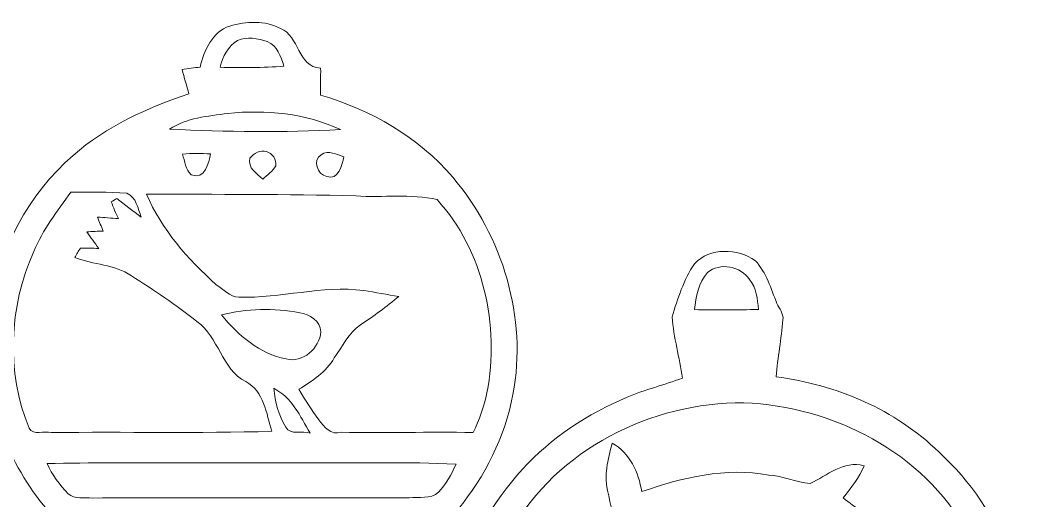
# Model space of a CAD drawing. Header units: centimetres. Extents: x -12.9 to 12.7, y -16.1 to 16.1.
# Drawn here: x -3.7 to 12.69, y 8.37 to 16.14 of the extents above; entities that cross this region are included whole.
import ezdxf

# ---------------------------------------------------------------- set-up
doc = ezdxf.new("R2010")
doc.units = ezdxf.units.CM
doc.header["$MEASUREMENT"] = 0
doc.layers.add('Layer 1', color=7, linetype='Continuous')

msp = doc.modelspace()

# ---------------------------------------------------------------- linework, layer by layer
at = {"layer": 'Layer 1', "color": 251, "lineweight": 9}
for points, knots in [([(-0.31919, 16.04442), (-0.0539, 16.1245), (0.2509, 16.13826), (0.50137, 16.00455), (0.50137, 16.00455), (0.81393, 15.88637), (0.76983, 15.38331), (1.15118, 15.36461), (1.15118, 15.36461), (1.15189, 15.21962), (1.14907, 15.07428), (1.14766, 14.92893), (1.14766, 14.92893), (1.96116, 14.68975), (2.73092, 14.25195), (3.28549, 13.60249), (3.28549, 13.60249), (4.09194, 12.64611), (4.49763, 11.32425), (4.25916, 10.086), (4.25916, 10.086), (3.99598, 8.71475), (2.99515, 7.51707), (1.69623, 7.00696), (1.69623, 7.00696), (0.46256, 6.49896), (-1.00852, 6.59562), (-2.15858, 7.27612), (-2.15858, 7.27612), (-2.99501, 7.78024), (-3.67411, 8.56165), (-4.00078, 9.48663), (-4.00078, 9.48663), (-4.2188, 10.12303), (-4.32252, 10.81484), (-4.18987, 11.48053), (-4.18987, 11.48053), (-4.05335, 12.42809), (-3.57463, 13.32485), (-2.84967, 13.95174), (-2.84967, 13.95174), (-2.31239, 14.42658), (-1.65234, 14.72467), (-0.97783, 14.94763), (-0.97783, 14.94763), (-1.01311, 15.07957), (-1.05509, 15.20904), (-1.08931, 15.34098), (-1.08931, 15.34098), (-0.99265, 15.35509), (-0.89352, 15.36849), (-0.7958, 15.3819), (-0.7958, 15.3819), (-0.73441, 15.64966), (-0.60001, 15.95058), (-0.31919, 16.04442), (-0.31919, 16.04442), (-0.31919, 16.04442), (-0.31919, 16.04442), (-0.31919, 16.04442)], [0, 0, 0, 0, 0.0625, 0.0625, 0.0625, 0.0625, 0.125, 0.125, 0.125, 0.125, 0.1875, 0.1875, 0.1875, 0.1875, 0.25, 0.25, 0.25, 0.25, 0.3125, 0.3125, 0.3125, 0.3125, 0.375, 0.375, 0.375, 0.375, 0.4375, 0.4375, 0.4375, 0.4375, 0.5, 0.5, 0.5, 0.5, 0.5625, 0.5625, 0.5625, 0.5625, 0.625, 0.625, 0.625, 0.625, 0.6875, 0.6875, 0.6875, 0.6875, 0.75, 0.75, 0.75, 0.75, 0.8125, 0.8125, 0.8125, 0.8125, 0.875, 0.875, 0.875, 0.875, 1, 1, 1, 1]), ([(-0.19396, 15.81052), (-0.34565, 15.71774), (-0.43737, 15.55053), (-0.47124, 15.37908), (-0.47124, 15.37908), (-0.12834, 15.36673), (0.21597, 15.36885), (0.55852, 15.39672), (0.55852, 15.39672), (0.50419, 15.54559), (0.45551, 15.73291), (0.28864, 15.79253), (0.28864, 15.79253), (0.1373, 15.84122), (-0.04297, 15.88108), (-0.19396, 15.81052), (-0.19396, 15.81052), (-0.19396, 15.81052), (-0.19396, 15.81052), (-0.19396, 15.81052)], [0, 0, 0, 0, 0.16666667, 0.16666667, 0.16666667, 0.16666667, 0.33333333, 0.33333333, 0.33333333, 0.33333333, 0.5, 0.5, 0.5, 0.5, 0.66666667, 0.66666667, 0.66666667, 0.66666667, 1, 1, 1, 1]), ([(-0.34989, 14.6326), (-0.67127, 14.58603), (-1.01522, 14.56204), (-1.29321, 14.37648), (-1.29321, 14.37648), (-0.37176, 14.33732), (0.55217, 14.31898), (1.47362, 14.36907), (1.47362, 14.36907), (0.90988, 14.63542), (0.26395, 14.69363), (-0.34989, 14.6326), (-0.34989, 14.6326), (-0.34989, 14.6326), (-0.34989, 14.6326), (-0.34989, 14.6326)], [0, 0, 0, 0, 0.2, 0.2, 0.2, 0.2, 0.4, 0.4, 0.4, 0.4, 0.6, 0.6, 0.6, 0.6, 1, 1, 1, 1]), ([(-1.08119, 13.97361), (-1.04556, 13.86002), (-1.0378, 13.72208), (-0.93973, 13.64059), (-0.93973, 13.64059), (-0.71431, 13.54887), (-0.65857, 13.83779), (-0.62929, 13.97608), (-0.62929, 13.97608), (-0.77992, 13.98878), (-0.93126, 13.98878), (-1.08119, 13.97361), (-1.08119, 13.97361), (-1.08119, 13.97361), (-1.08119, 13.97361), (-1.08119, 13.97361)], [0, 0, 0, 0, 0.2, 0.2, 0.2, 0.2, 0.4, 0.4, 0.4, 0.4, 0.6, 0.6, 0.6, 0.6, 1, 1, 1, 1]), ([(0.00748, 13.91011), (-0.03203, 13.74536), (0.11896, 13.66211), (0.21526, 13.56862), (0.21526, 13.56862), (0.29005, 13.63494), (0.37401, 13.69633), (0.42481, 13.78452), (0.42481, 13.78452), (0.44104, 13.88471), (0.37225, 13.98772), (0.27559, 14.01559), (0.27559, 14.01559), (0.17399, 14.04875), (0.07239, 13.98314), (0.00748, 13.91011), (0.00748, 13.91011), (0.00748, 13.91011), (0.00748, 13.91011), (0.00748, 13.91011)], [0, 0, 0, 0, 0.16666667, 0.16666667, 0.16666667, 0.16666667, 0.33333333, 0.33333333, 0.33333333, 0.33333333, 0.5, 0.5, 0.5, 0.5, 0.66666667, 0.66666667, 0.66666667, 0.66666667, 1, 1, 1, 1]), ([(1.16, 13.96444), (1.01713, 13.87871), (1.09403, 13.63988), (1.25031, 13.61201), (1.25031, 13.61201), (1.43693, 13.53793), (1.49973, 13.81133), (1.5283, 13.92846), (1.5283, 13.92846), (1.41224, 13.96409), (1.27607, 14.04381), (1.16, 13.96444), (1.16, 13.96444), (1.16, 13.96444), (1.16, 13.96444), (1.16, 13.96444)], [0, 0, 0, 0, 0.2, 0.2, 0.2, 0.2, 0.4, 0.4, 0.4, 0.4, 0.6, 0.6, 0.6, 0.6, 1, 1, 1, 1]), ([(-2.88777, 13.35872), (-3.10543, 13.0511), (-3.34215, 12.75018), (-3.48432, 12.3974), (-3.48432, 12.3974), (-3.89036, 11.50981), (-3.93481, 10.44724), (-3.56193, 9.54202), (-3.56193, 9.54202), (-3.49772, 9.41465), (-3.3044, 9.5085), (-3.20633, 9.46864), (-3.20633, 9.46864), (-2.01711, 9.48522), (-0.82719, 9.45559), (0.36202, 9.49015), (0.36202, 9.49015), (0.27136, 9.77485), (0.23749, 10.14349), (-0.06061, 10.29343), (-0.06061, 10.29343), (-0.45501, 10.49946), (-0.49347, 11.01522), (-0.84871, 11.26498), (-0.84871, 11.26498), (-1.18562, 11.53486), (-1.54474, 11.77581), (-1.90916, 12.00617), (-1.90916, 12.00617), (-2.18221, 12.19067), (-2.52264, 12.18326), (-2.8218, 12.30003), (-2.8218, 12.30003), (-2.79287, 12.35154), (-2.76641, 12.40516), (-2.72972, 12.45137), (-2.72972, 12.45137), (-2.63342, 12.45667), (-2.53358, 12.45102), (-2.43657, 12.44855), (-2.43657, 12.44855), (-2.50183, 12.53675), (-2.56709, 12.62494), (-2.62812, 12.71631), (-2.62812, 12.71631), (-2.53958, 12.72337), (-2.45138, 12.72654), (-2.36248, 12.72866), (-2.36248, 12.72866), (-2.39564, 12.80309), (-2.42845, 12.87753), (-2.45632, 12.95408), (-2.45632, 12.95408), (-2.34555, 12.94738), (-2.23054, 12.93856), (-2.11871, 12.9308), (-2.11871, 12.9308), (-2.16034, 13.02005), (-2.1995, 13.11036), (-2.23548, 13.20173), (-2.23548, 13.20173), (-2.2122, 13.21584), (-2.16599, 13.24336), (-2.14306, 13.25712), (-2.14306, 13.25712), (-2.01217, 13.15587), (-1.88447, 13.04969), (-1.749, 12.95408), (-1.749, 12.95408), (-1.80509, 13.08884), (-1.82802, 13.28111), (-1.98113, 13.34002), (-1.98113, 13.34002), (-2.2824, 13.37001), (-2.58579, 13.3566), (-2.88777, 13.35872), (-2.88777, 13.35872), (-2.88777, 13.35872), (-2.88777, 13.35872), (-2.88777, 13.35872)], [0, 0, 0, 0, 0.04761905, 0.04761905, 0.04761905, 0.04761905, 0.0952381, 0.0952381, 0.0952381, 0.0952381, 0.14285714, 0.14285714, 0.14285714, 0.14285714, 0.19047619, 0.19047619, 0.19047619, 0.19047619, 0.23809524, 0.23809524, 0.23809524, 0.23809524, 0.28571429, 0.28571429, 0.28571429, 0.28571429, 0.33333333, 0.33333333, 0.33333333, 0.33333333, 0.38095238, 0.38095238, 0.38095238, 0.38095238, 0.42857143, 0.42857143, 0.42857143, 0.42857143, 0.47619048, 0.47619048, 0.47619048, 0.47619048, 0.52380952, 0.52380952, 0.52380952, 0.52380952, 0.57142857, 0.57142857, 0.57142857, 0.57142857, 0.61904762, 0.61904762, 0.61904762, 0.61904762, 0.66666667, 0.66666667, 0.66666667, 0.66666667, 0.71428571, 0.71428571, 0.71428571, 0.71428571, 0.76190476, 0.76190476, 0.76190476, 0.76190476, 0.80952381, 0.80952381, 0.80952381, 0.80952381, 0.85714286, 0.85714286, 0.85714286, 0.85714286, 0.9047619, 0.9047619, 0.9047619, 0.9047619, 1, 1, 1, 1]), ([(-1.66645, 13.32838), (-1.41704, 12.75512), (-0.9997, 12.27322), (-0.5358, 11.86153), (-0.5358, 11.86153), (-0.42291, 11.78674), (-0.31919, 11.66397), (-0.17385, 11.65974), (-0.17385, 11.65974), (0.50384, 11.63646), (1.17094, 11.85483), (1.84898, 11.76804), (1.84898, 11.76804), (2.03807, 11.73771), (2.22504, 11.70031), (2.41483, 11.67244), (2.41483, 11.67244), (2.21657, 11.50805), (2.00879, 11.35459), (1.79536, 11.21066), (1.79536, 11.21066), (1.59745, 11.08718), (1.50749, 10.85894), (1.37132, 10.67972), (1.37132, 10.67972), (1.24255, 10.44936), (1.01572, 10.30753), (0.80017, 10.16961), (0.80017, 10.16961), (0.89895, 9.99921), (1.00619, 9.83341), (1.12155, 9.67324), (1.12155, 9.67324), (1.2101, 9.56354), (1.31311, 9.41996), (1.48385, 9.47569), (1.48385, 9.47569), (2.19364, 9.46228), (2.90414, 9.48169), (3.61463, 9.47146), (3.61463, 9.47146), (3.72188, 9.6729), (3.78679, 9.89338), (3.83935, 10.11457), (3.83935, 10.11457), (4.04502, 11.20184), (3.78714, 12.41116), (3.0322, 13.23948), (3.0322, 13.23948), (2.6078, 13.33544), (2.1559, 13.2677), (1.72127, 13.29734), (1.72127, 13.29734), (0.59238, 13.3312), (-0.53756, 13.31815), (-1.66645, 13.32838), (-1.66645, 13.32838), (-1.66645, 13.32838), (-1.66645, 13.32838), (-1.66645, 13.32838)], [0, 0, 0, 0, 0.0625, 0.0625, 0.0625, 0.0625, 0.125, 0.125, 0.125, 0.125, 0.1875, 0.1875, 0.1875, 0.1875, 0.25, 0.25, 0.25, 0.25, 0.3125, 0.3125, 0.3125, 0.3125, 0.375, 0.375, 0.375, 0.375, 0.4375, 0.4375, 0.4375, 0.4375, 0.5, 0.5, 0.5, 0.5, 0.5625, 0.5625, 0.5625, 0.5625, 0.625, 0.625, 0.625, 0.625, 0.6875, 0.6875, 0.6875, 0.6875, 0.75, 0.75, 0.75, 0.75, 0.8125, 0.8125, 0.8125, 0.8125, 0.875, 0.875, 0.875, 0.875, 1, 1, 1, 1]), ([(7.19215, 12.2002), (7.44439, 12.46937), (7.88959, 12.45032), (8.17887, 12.24994), (8.17887, 12.24994), (8.35632, 12.05556), (8.42934, 11.79732), (8.52741, 11.55955), (8.52741, 11.55955), (8.56269, 11.47347), (8.63678, 11.39481), (8.62443, 11.29567), (8.62443, 11.29567), (8.59868, 10.98699), (8.53976, 10.68255), (8.51401, 10.37387), (8.51401, 10.37387), (9.48697, 10.24193), (10.43947, 9.84576), (11.14749, 9.15255), (11.14749, 9.15255), (12.18043, 8.21838), (12.69407, 6.79458), (12.66126, 5.41875), (12.66126, 5.41875), (12.57095, 4.02704), (11.80049, 2.71541), (10.6596, 1.92308), (10.6596, 1.92308), (9.4591, 1.07606), (7.85326, 0.83088), (6.4559, 1.28455), (6.4559, 1.28455), (5.64028, 1.55442), (4.89133, 2.0342), (4.31878, 2.6759), (4.31878, 2.6759), (3.29149, 3.82349), (2.9059, 5.51012), (3.34158, 6.98896), (3.34158, 6.98896), (3.53773, 7.69452), (3.9286, 8.33198), (4.41156, 8.87702), (4.41156, 8.87702), (4.87934, 9.38644), (5.47024, 9.77309), (6.10559, 10.0419), (6.10559, 10.0419), (6.39452, 10.16961), (6.70567, 10.23452), (6.99883, 10.35164), (6.99883, 10.35164), (6.95403, 10.6829), (6.85666, 11.00746), (6.83302, 11.33977), (6.83302, 11.33977), (6.9191, 11.63787), (7.02282, 11.93773), (7.19215, 12.2002), (7.19215, 12.2002), (7.19215, 12.2002), (7.19215, 12.2002), (7.19215, 12.2002)], [0, 0, 0, 0, 0.05882353, 0.05882353, 0.05882353, 0.05882353, 0.11764706, 0.11764706, 0.11764706, 0.11764706, 0.17647059, 0.17647059, 0.17647059, 0.17647059, 0.23529412, 0.23529412, 0.23529412, 0.23529412, 0.29411765, 0.29411765, 0.29411765, 0.29411765, 0.35294118, 0.35294118, 0.35294118, 0.35294118, 0.41176471, 0.41176471, 0.41176471, 0.41176471, 0.47058824, 0.47058824, 0.47058824, 0.47058824, 0.52941176, 0.52941176, 0.52941176, 0.52941176, 0.58823529, 0.58823529, 0.58823529, 0.58823529, 0.64705882, 0.64705882, 0.64705882, 0.64705882, 0.70588235, 0.70588235, 0.70588235, 0.70588235, 0.76470588, 0.76470588, 0.76470588, 0.76470588, 0.82352941, 0.82352941, 0.82352941, 0.82352941, 0.88235294, 0.88235294, 0.88235294, 0.88235294, 1, 1, 1, 1]), ([(7.40417, 12.05732), (7.25565, 11.89434), (7.22425, 11.66891), (7.19356, 11.45936), (7.19356, 11.45936), (7.53823, 11.44878), (7.88324, 11.4516), (8.22826, 11.46219), (8.22826, 11.46219), (8.20815, 11.62905), (8.20251, 11.81073), (8.08256, 11.94302), (8.08256, 11.94302), (7.94498, 12.16104), (7.60349, 12.22736), (7.40417, 12.05732), (7.40417, 12.05732), (7.40417, 12.05732), (7.40417, 12.05732), (7.40417, 12.05732)], [0, 0, 0, 0, 0.16666667, 0.16666667, 0.16666667, 0.16666667, 0.33333333, 0.33333333, 0.33333333, 0.33333333, 0.5, 0.5, 0.5, 0.5, 0.66666667, 0.66666667, 0.66666667, 0.66666667, 1, 1, 1, 1]), ([(-0.45184, 11.37152), (-0.18302, 11.04556), (0.16517, 10.74464), (0.59097, 10.66103), (0.59097, 10.66103), (0.86085, 10.58836), (1.13425, 10.83389), (1.15471, 11.09777), (1.15471, 11.09777), (1.15224, 11.27874), (0.96986, 11.38034), (0.81181, 11.40821), (0.81181, 11.40821), (0.39624, 11.48194), (-0.04332, 11.483), (-0.45184, 11.37152), (-0.45184, 11.37152), (-0.45184, 11.37152), (-0.45184, 11.37152), (-0.45184, 11.37152)], [0, 0, 0, 0, 0.16666667, 0.16666667, 0.16666667, 0.16666667, 0.33333333, 0.33333333, 0.33333333, 0.33333333, 0.5, 0.5, 0.5, 0.5, 0.66666667, 0.66666667, 0.66666667, 0.66666667, 1, 1, 1, 1]), ([(-8.27751, 10.80531), (-7.99211, 11.2096), (-7.26962, 11.1588), (-7.04279, 10.71747), (-7.04279, 10.71747), (-6.92178, 10.45747), (-6.98246, 10.16254), (-7.00292, 9.89056), (-7.00292, 9.89056), (-7.02268, 9.76356), (-6.83218, 9.76779), (-6.75809, 9.73499), (-6.75809, 9.73499), (-5.7241, 9.54907), (-4.75855, 9.01708), (-4.04135, 8.25085), (-4.04135, 8.25085), (-2.99396, 7.24296), (-2.55157, 5.71261), (-2.7075, 4.2881), (-2.7075, 4.2881), (-2.91105, 2.42684), (-4.29853, 0.77655), (-6.07441, 0.20681), (-6.07441, 0.20681), (-7.58324, -0.31742), (-9.33161, -0.04578), (-10.61642, 0.89931), (-10.61642, 0.89931), (-11.75343, 1.72093), (-12.53659, 3.03821), (-12.64207, 4.44508), (-12.64207, 4.44508), (-12.81317, 6.21744), (-11.909, 8.03566), (-10.4037, 8.98216), (-10.4037, 8.98216), (-9.7493, 9.42595), (-8.98306, 9.67396), (-8.20695, 9.79884), (-8.20695, 9.79884), (-8.28562, 10.12657), (-8.42532, 10.47546), (-8.27751, 10.80531), (-8.27751, 10.80531), (-8.27751, 10.80531), (-8.27751, 10.80531), (-8.27751, 10.80531)], [0, 0, 0, 0, 0.07692308, 0.07692308, 0.07692308, 0.07692308, 0.15384615, 0.15384615, 0.15384615, 0.15384615, 0.23076923, 0.23076923, 0.23076923, 0.23076923, 0.30769231, 0.30769231, 0.30769231, 0.30769231, 0.38461538, 0.38461538, 0.38461538, 0.38461538, 0.46153846, 0.46153846, 0.46153846, 0.46153846, 0.53846154, 0.53846154, 0.53846154, 0.53846154, 0.61538462, 0.61538462, 0.61538462, 0.61538462, 0.69230769, 0.69230769, 0.69230769, 0.69230769, 0.76923077, 0.76923077, 0.76923077, 0.76923077, 0.84615385, 0.84615385, 0.84615385, 0.84615385, 1, 1, 1, 1]), ([(0.39165, 10.18548), (0.41846, 9.96817), (0.47068, 9.74698), (0.58603, 9.5586), (0.58603, 9.5586), (0.66223, 9.42066), (0.86508, 9.50462), (0.97938, 9.46264), (0.97938, 9.46264), (0.82416, 9.72934), (0.68164, 10.04613), (0.39165, 10.18548), (0.39165, 10.18548), (0.39165, 10.18548), (0.39165, 10.18548), (0.39165, 10.18548)], [0, 0, 0, 0, 0.2, 0.2, 0.2, 0.2, 0.4, 0.4, 0.4, 0.4, 0.6, 0.6, 0.6, 0.6, 1, 1, 1, 1]), ([(4.22423, 7.86985), (4.55655, 7.8508), (4.88957, 7.85115), (5.22294, 7.84868), (5.22294, 7.84868), (5.22788, 7.96087), (5.22577, 8.07622), (5.23388, 8.18769), (5.23388, 8.18769), (5.36617, 8.14818), (5.4967, 8.09951), (5.62405, 8.04518), (5.62405, 8.04518), (5.68332, 8.07834), (5.8015, 8.14431), (5.86041, 8.17712), (5.86041, 8.17712), (5.82725, 8.41524), (5.72989, 8.65055), (5.77786, 8.89432), (5.77786, 8.89432), (5.79444, 9.0319), (5.82619, 9.16666), (5.86429, 9.29965), (5.86429, 9.29965), (6.14863, 9.14232), (6.29186, 8.82482), (6.34196, 8.51507), (6.34196, 8.51507), (6.99742, 8.74367), (7.69909, 8.91125), (8.39406, 8.78318), (8.39406, 8.78318), (8.62266, 8.76837), (8.83609, 8.66148), (9.06364, 8.64701), (9.06364, 8.64701), (9.34339, 8.77331), (9.5988, 9.02167), (9.93535, 8.93417), (9.93535, 8.93417), (9.86021, 8.73874), (9.7198, 8.57999), (9.59915, 8.41207), (9.59915, 8.41207), (9.802, 8.26073), (10.00414, 8.10797), (10.20134, 7.94887), (10.20134, 7.94887), (10.47369, 8.09598), (10.76826, 8.21769), (11.08752, 8.17606), (11.08752, 8.17606), (11.11328, 8.07093), (11.08611, 7.96334), (11.07235, 7.85821), (11.07235, 7.85821), (11.24839, 7.85539), (11.42301, 7.85927), (11.60046, 7.86068), (11.60046, 7.86068), (10.89949, 9.15184), (9.43017, 9.8955), (7.99225, 9.95194), (7.99225, 9.95194), (6.49541, 9.96288), (4.96753, 9.19735), (4.22423, 7.86985), (4.22423, 7.86985), (4.22423, 7.86985), (4.22423, 7.86985), (4.22423, 7.86985)], [0, 0, 0, 0, 0.05263158, 0.05263158, 0.05263158, 0.05263158, 0.10526316, 0.10526316, 0.10526316, 0.10526316, 0.15789474, 0.15789474, 0.15789474, 0.15789474, 0.21052632, 0.21052632, 0.21052632, 0.21052632, 0.26315789, 0.26315789, 0.26315789, 0.26315789, 0.31578947, 0.31578947, 0.31578947, 0.31578947, 0.36842105, 0.36842105, 0.36842105, 0.36842105, 0.42105263, 0.42105263, 0.42105263, 0.42105263, 0.47368421, 0.47368421, 0.47368421, 0.47368421, 0.52631579, 0.52631579, 0.52631579, 0.52631579, 0.57894737, 0.57894737, 0.57894737, 0.57894737, 0.63157895, 0.63157895, 0.63157895, 0.63157895, 0.68421053, 0.68421053, 0.68421053, 0.68421053, 0.73684211, 0.73684211, 0.73684211, 0.73684211, 0.78947368, 0.78947368, 0.78947368, 0.78947368, 0.84210526, 0.84210526, 0.84210526, 0.84210526, 0.89473684, 0.89473684, 0.89473684, 0.89473684, 1, 1, 1, 1]), ([(-3.2723, 8.96981), (-3.1901, 8.78672), (-3.0691, 8.62409), (-2.93046, 8.47945), (-2.93046, 8.47945), (-2.82356, 8.38631), (-2.66305, 8.42512), (-2.5364, 8.41101), (-2.5364, 8.41101), (-0.83072, 8.42124), (0.87496, 8.41313), (2.58064, 8.41489), (2.58064, 8.41489), (2.73233, 8.44064), (2.93271, 8.38067), (3.05442, 8.50484), (3.05442, 8.50484), (3.17754, 8.63467), (3.26785, 8.79483), (3.33911, 8.95852), (3.33911, 8.95852), (2.55736, 8.99944), (1.77419, 8.97475), (0.99208, 8.98039), (0.99208, 8.98039), (-0.42926, 8.9744), (-1.85096, 8.99345), (-3.2723, 8.96981), (-3.2723, 8.96981), (-3.2723, 8.96981), (-3.2723, 8.96981), (-3.2723, 8.96981)], [0, 0, 0, 0, 0.11111111, 0.11111111, 0.11111111, 0.11111111, 0.22222222, 0.22222222, 0.22222222, 0.22222222, 0.33333333, 0.33333333, 0.33333333, 0.33333333, 0.44444444, 0.44444444, 0.44444444, 0.44444444, 0.55555556, 0.55555556, 0.55555556, 0.55555556, 0.66666667, 0.66666667, 0.66666667, 0.66666667, 0.77777778, 0.77777778, 0.77777778, 0.77777778, 1, 1, 1, 1])]:
    msp.add_open_spline(points, degree=3, knots=knots, dxfattribs=at)

doc.saveas('drawing.dxf')
